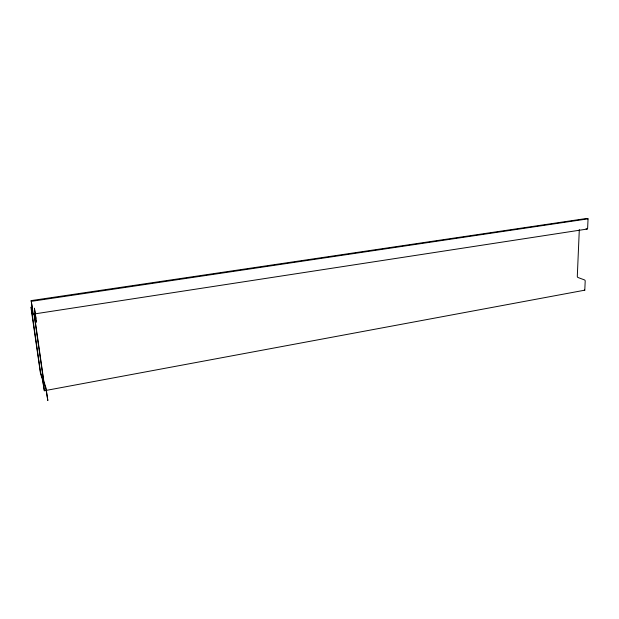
<?xml version="1.0" encoding="UTF-8"?>
<svg xmlns="http://www.w3.org/2000/svg" width="619" height="619" viewBox="0 0 619 619"><rect width="100%" height="100%" fill="white"/><g stroke="black" fill="none" stroke-linecap="round" stroke-linejoin="round"><path stroke-width="0.93" d="M36.544 321.965L34.401 308.161L35.747 317.57C36.343 321.114 33.643 312.084 34.2 315.597L43.856 382.813L45.992 389.421L47.841 400.539L46.015 387.989L43.817 381.111L34.819 318.027L36.513 322.019M579.307 229.626L577.303 276.236A1.029 0.642 79.4 0 0 577.914 277.467L584.568 279.95A1.045 0.658 79 0 1 585.195 281.196L584.785 290.179L44.344 390.744L42.541 379.896L40.506 373.567L31.035 307.991C30.447 304.362 33.086 313.431 32.49 309.779L31.174 300.61L586.673 218.461L588.05 218.847L587.624 228.218A1.06 0.681 82.2 0 1 586.889 229.045L586.031 228.798M587.145 229.053L33.256 314.119L31.174 300.61M31.476 301.329L588.05 218.847M584.282 289.986L584.785 290.179M33.233 314.119L31.654 310.32L40.467 371.98L42.564 378.542L44.344 390.744"/></g></svg>
